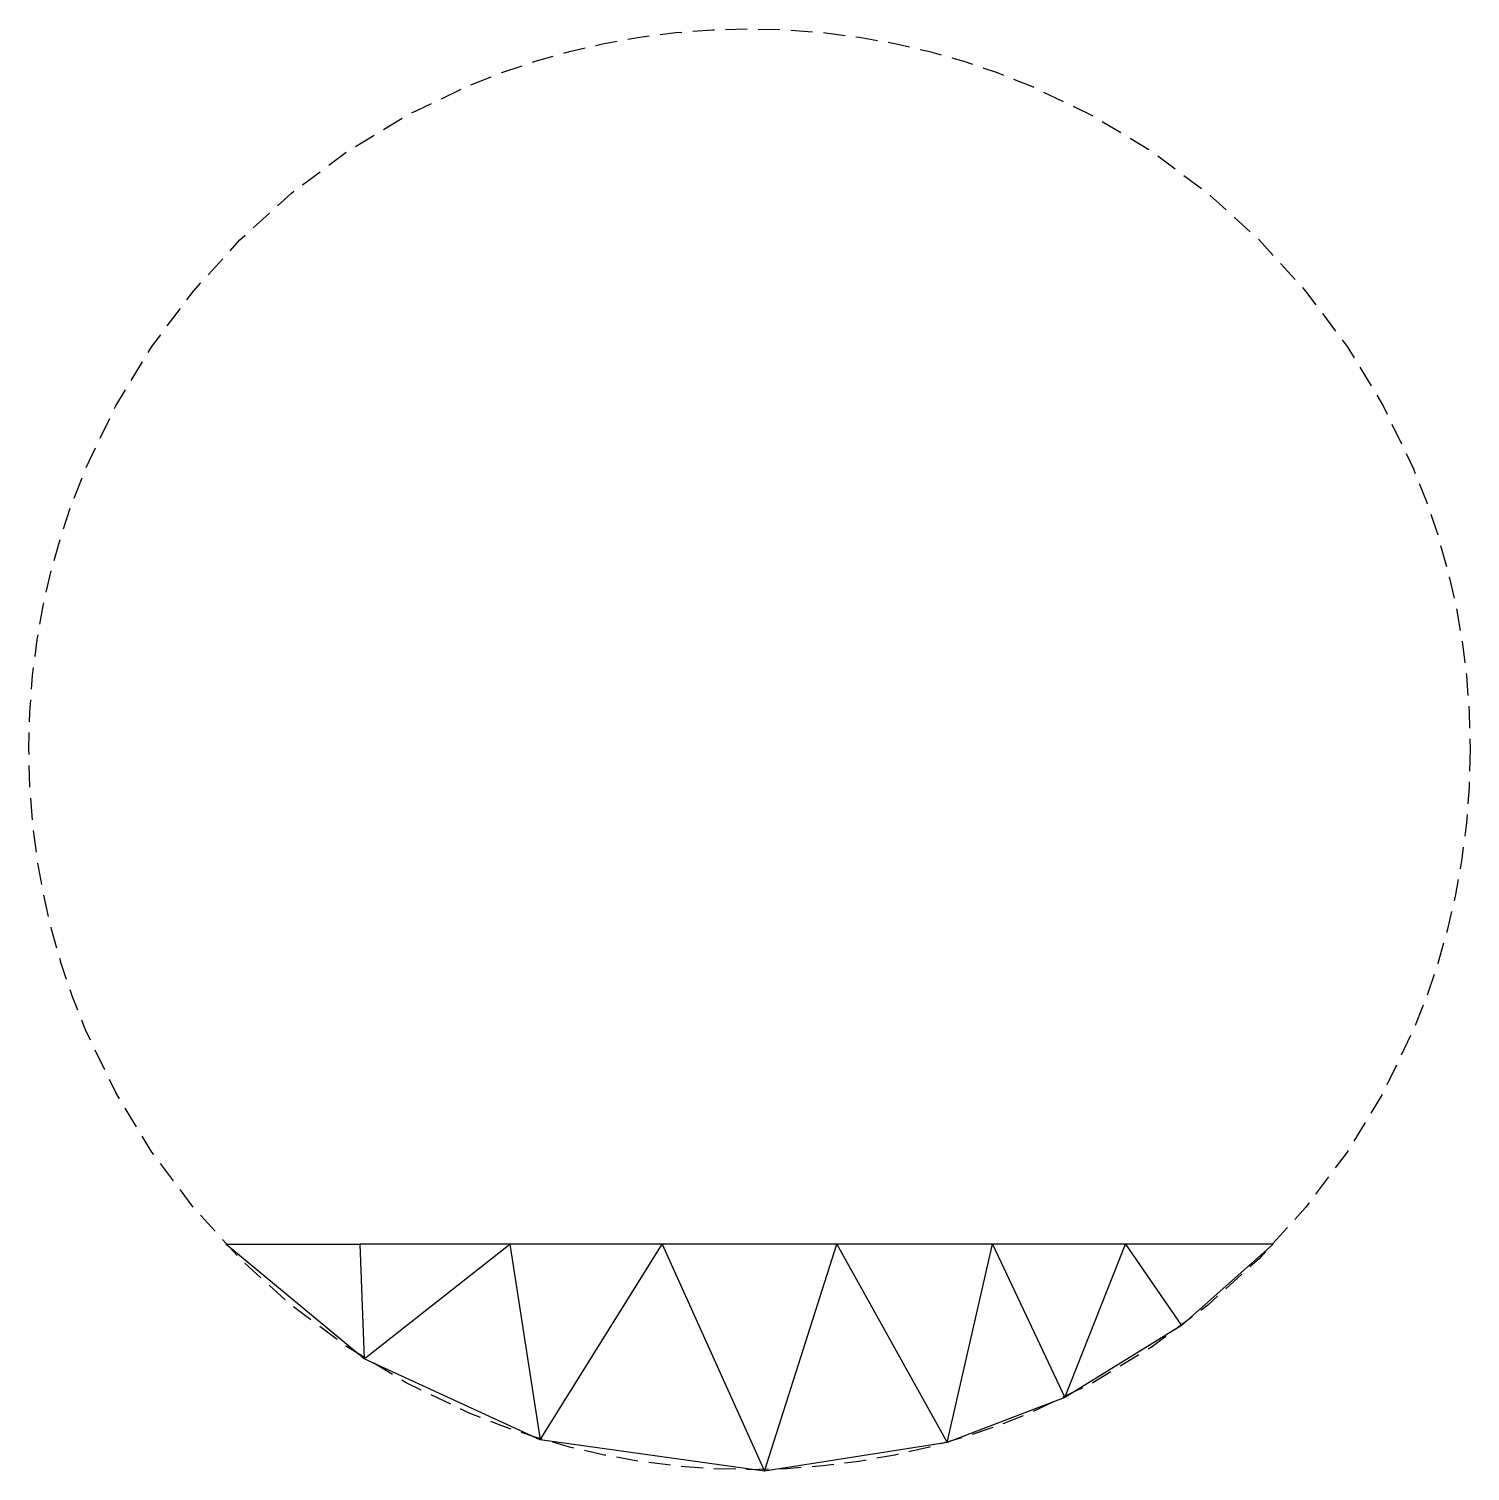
# Model space of a CAD drawing. Header units: inches. Extents: x -2.3 to 14.3, y -2.6 to 13.9.
import ezdxf

# ---------------------------------------------------------------- set-up
doc = ezdxf.new("R2010")
doc.units = ezdxf.units.IN
doc.header["$MEASUREMENT"] = 0
doc.linetypes.add('HIDDEN', pattern=[0.375, 0.25, -0.125])

msp = doc.modelspace()

# ---------------------------------------------------------------- linework, layer by layer
at = {"linetype": 'Continuous'}
for p, q in [((0, 0), (1.535, 0)), ((1.584, -1.315), (0, 0)), ((3.255, 0), (1.535, 0)), ((1.535, 0), (1.584, -1.315)), ((1.584, -1.315), (3.255, 0)), ((5, 0), (3.255, 0)), ((3.255, 0), (3.601, -2.243)), ((3.601, -2.243), (5, 0)), ((7, 0), (5, 0)), ((5, 0), (6.171, -2.601)), ((6.171, -2.601), (7, 0)), ((8.784, 0), (7, 0)), ((7, 0), (8.263, -2.274)), ((8.263, -2.274), (8.784, 0)), ((10.306, 0), (8.784, 0)), ((8.784, 0), (9.611, -1.755)), ((9.611, -1.755), (10.306, 0)), ((12, 0), (10.306, 0)), ((10.306, 0), (10.951, -0.931)), ((10.951, -0.931), (12, 0)), ((10.951, -0.931), (9.611, -1.755)), ((3.601, -2.243), (1.584, -1.315)), ((9.611, -1.755), (8.263, -2.274)), ((6.171, -2.601), (3.601, -2.243)), ((8.263, -2.274), (6.171, -2.601))]:
    msp.add_line(p, q, dxfattribs=at)
at = {"linetype": 'HIDDEN'}
msp.add_circle((6, 5.672), 8.256, dxfattribs=at)

doc.saveas('drawing.dxf')
